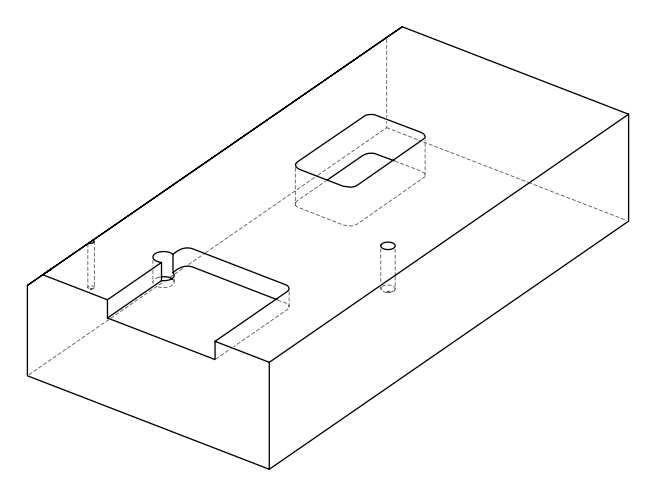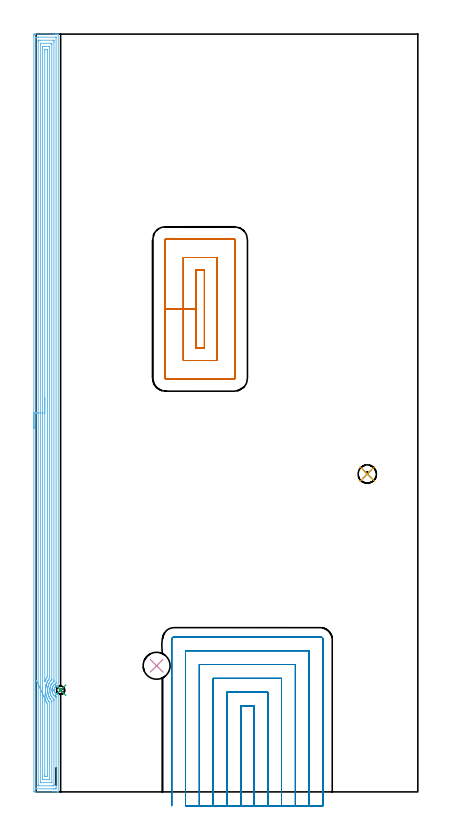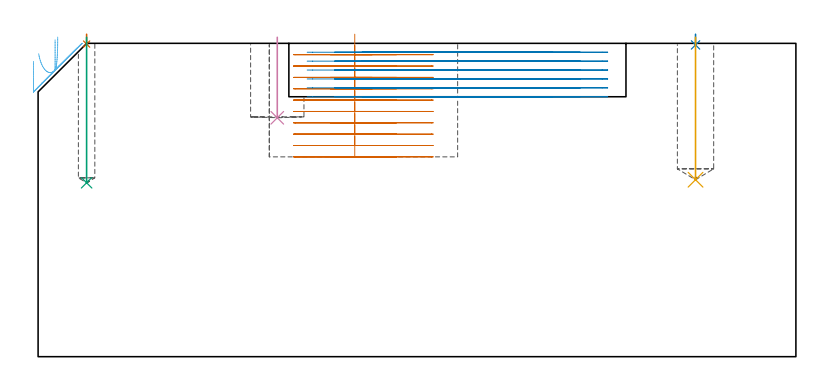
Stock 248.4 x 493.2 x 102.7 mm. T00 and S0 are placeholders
(PLAN: 8 operations, 6 tool changes, 60.7 min)
(1 SPOT_DRILL | STEP1POCKET | NXT0321_9005460120000 | 0.03 min | 2 mm3)
(2 SPOT_DRILL_1 | STEP1POCKET_2 | NXT0321_9005460120000 | 0.03 min | 8 mm3)
(3 DRILL_BLIND_HOLE_INTO_CENTER | STEP1POCKET | UGT0301_178 | 0.19 min | 992 mm3)
(4 INDEXABLE_INSERT_DRILL_BLIND_HOLE_FROM_SOLID | STEP1POCKET_1 | NXT0302_006 | 0.11 min | 5805 mm3)
(5 DRILL_BLIND_HOLE_INTO_CENTER_1 | STEP1POCKET_2 | UGT0301_229 | 0.19 min | 4682 mm3)
(6 AREA_MILL | FG_CHAMFER_SURFACE | UGT0205_001 | 24.09 min | 62333 mm3)
(7 MILL_RECTANGULAR_POCKET | POCKET_RECTANGULAR_STRAIGHT | NXT0201_012 | Follow Part, ap 4, ae 75% | 12.76 min | 243357 mm3)
(8 MILL_SLOT | SLOT_PARTIAL_RECTANGULAR | NXT0201_011 | Follow Part, ap 3, ae 75% | 23.3 min | 205300 mm3)
(TOOL NXT0321_9005460120000 | NC Spot Drill, 142deg, 12mm, Carbide, Uncoated | D12 PA142 FL30 Z2)
(TOOL UGT0301_178 | Twist Drill 5.4 mm | D5.4 PA118 FL55 Z2)
(TOOL NXT0302_006 | Index. Insert Drill 17.5mm [880-D1750L25-05] | D17.5 PA176 FL88 Z2)
(TOOL UGT0301_229 | Twist Drill 11.9 mm | D11.9 PA118 FL100 Z2)
(TOOL UGT0205_001 | Chamfer Mill 20 x 3 x 45 deg. | D20 FL50 Z2)
(TOOL NXT0201_012 | ENDMILL 16mm [2P460-1600-NA 1630] | D16 FL38 Z6)
(TOOL NXT0201_011 | ENDMILL 12mm [2P460-1200-NA 1630] | D12 FL38 Z6)
(OP 1 SPOT_DRILL)
G17 G21 G94 G90
T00 M6
G54
G17 G0 G90 X15.9 Y66.2 S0 M3
G43 Z112.7 H0
G94 G81 G98 Z102.468 F250. R105.7
G80
M5
M2
(OP 2 SPOT_DRILL_1)
G17 G21 G94 G90
T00 M6
G54
G17 G0 G90 X215.5 Y206.9 S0 M3
G43 Z112.7 H0
G94 G81 G98 Z102.188 F250. R105.7
G80
M5
M2
(OP 3 DRILL_BLIND_HOLE_INTO_CENTER)
G17 G21 G94 G90
T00 M6
G54
G17 G0 G90 X15.9 Y66.2 S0 M3
G43 Z112.7 H0
G94 G81 G98 Z57. F250. R104.7
G80
M5
M2
(OP 4 INDEXABLE_INSERT_DRILL_BLIND_HOLE_FROM_SOLID)
G17 G21 G94 G90
T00 M6
G54
G17 G0 G90 X78.4 Y82.1 S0 M3
G43 Z112.7 H1
G94 G81 G98 Z78.3 F250. R104.7
G80
M5
M2
(OP 5 DRILL_BLIND_HOLE_INTO_CENTER_1)
G17 G21 G94 G90
T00 M6
G54
G17 G0 G90 X215.5 Y206.9 S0 M3
G43 Z112.7 H0
G94 G81 G98 Z58. F250. R104.7
G80
M5
M2
(OP 6 AREA_MILL)
G17 G21 G94 G90
T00 M6
G54
G17 G0 G90 X-1.5 Y236.6 S1061 M3
G43 Z112.7 H0
Z96.8
G94 G1 Y236.638 Z95.928 F250.
Y236.752 Z95.063
Y236.941 Z94.212
Y237.203 Z93.38
Y237.537 Z92.574
Y237.94 Z91.8
Y238.409 Z91.064
Y238.94 Z90.372
Y239.529 Z89.729
Y240.172 Z89.14
Y240.864 Z88.608
Y241.6 Z88.14
Y242.374 Z87.737
Y243.18 Z87.403
Y244.012 Z87.141
Y244.864 Z86.952
Y245.728 Z86.838
Y246.6 Z86.8
Y492.134
X-1.499 Y492.567 Z86.801
X-1.495 Y493.024 Z86.803
X-1.492 Y493.19 Z86.806
X-1.045 Y493.195 Z87.253
X-0.421 Y493.2 Z87.877
X11.3 Z99.594
X12.697 Z100.993
X13.063 Z101.358
X13.796 Z102.096
X14.022 Z102.321
X14.394 Y493.194 Z102.685
X14.397 Y493.192 Z102.688
X14.4 Y493.014 Z102.7
Y69.057
X14.394 Y68.91 Z102.693
X14.231 Y68.893 Z102.53
X13.972 Y68.86 Z102.272
X13.917 Y68.847 Z102.217
X13.653 Y68.783 Z101.951
X13.504 Y68.733 Z101.8
X13.337 Y68.678 Z101.634
X13.051 Y68.525 Z101.347
X12.853 Y68.396 Z101.153
X12.775 Y68.345 Z101.074
X12.482 Y68.084 Z100.78
X12.421 Y68.013 Z100.719
X12.223 Y67.784 Z100.523
X12.181 Y67.717 Z100.481
X12.046 Y67.502 Z100.345
X11.959 Y67.322 Z100.255
X11.932 Y67.268 Z100.228
X11.899 Y67.202 Z100.196
X11.887 Y67.167 Z100.185
X11.798 Y66.89 Z100.095
X11.782 Y66.821 Z100.079
X11.746 Y66.669 Z100.046
X11.719 Y66.446 Z100.014
X11.717 Y66.424 Z100.012
X11.716 Y66.355 Z100.007
X11.71 Y66.297 Z100.008
X11.706 Y66.222 Z100.004
X11.71 Y66.105 Z100.007
X11.711 Y66.07 Z100.01
X11.714 Y65.996 Z100.011
X11.723 Y65.926 Z100.018
X11.737 Y65.791 Z100.036
X11.742 Y65.764 Z100.042
X11.778 Y65.588 Z100.074
X11.81 Y65.479 Z100.102
X11.833 Y65.389 Z100.129
X11.865 Y65.289 Z100.165
X11.887 Y65.224 Z100.187
X11.898 Y65.193 Z100.197
X11.937 Y65.102 Z100.236
X11.975 Y65.032 Z100.272
X12.067 Y64.858 Z100.366
X12.181 Y64.682 Z100.48
X12.217 Y64.626 Z100.516
X12.391 Y64.411 Z100.688
X12.475 Y64.322 Z100.772
X12.584 Y64.208 Z100.882
X12.746 Y64.075 Z101.045
X12.775 Y64.05 Z101.075
X12.982 Y63.91 Z101.281
X13.063 Y63.864 Z101.362
X13.196 Y63.79 Z101.495
X13.42 Y63.691 Z101.72
X13.542 Y63.652 Z101.841
X13.653 Y63.616 Z101.951
X13.945 Y63.554 Z102.24
X14.056 Y63.53 Z102.35
X14.21 Y63.512 Z102.503
X14.263 Y63.506 Z102.556
X14.392 Y63.501 Z102.685
X14.396 Y63.494 Z102.69
X14.4 Y63.243 Z102.7
Y0.186
X14.397 Y0.007 Z102.688
X14.394 Y0. Z102.685
X14.022 Z102.321
X13.796 Z102.095
X13.063 Z101.358
X11.815 Z100.112
X10.418 Z98.713
X-1.303 Y0.001 Z86.994
X-1.492 Y0.01 Z86.806
X-1.499 Y0.2 Z86.799
Y0.227
X-1.5 Y246.6 Z86.8
X-0.086 Z88.214
X-0.085 Y490.699 Z88.215
Y490.778
X-0.079 Y491.176 Z88.221
X0.31 Y491.193 Z88.61
X0.719 Y491.198 Z89.019
X1.185 Y491.2 Z89.485
X1.6 Z89.9
X12.882 Y491.199 Z101.182
X12.917 Y491.198 Z101.217
X12.953 Y491.194 Z101.253
X12.977 Y491.191 Z101.277
X12.979 Y491.162 Z101.279
X12.985 Y490.857 Z101.285
X12.986 Y71.293 Z101.286
X12.983 Y70.885 Z101.283
X12.98 Y70.681 Z101.28
X12.979 Y70.635 Z101.279
X12.953 Y70.614 Z101.253
X12.887 Y70.576 Z101.187
X12.561 Y70.398 Z100.861
X12.329 Y70.249 Z100.629
X12.181 Y70.149 Z100.481
X11.832 Y69.858 Z100.132
X11.702 Y69.741 Z100.002
X11.48 Y69.504 Z99.78
X11.397 Y69.405 Z99.697
X11.3 Y69.286 Z99.6
X11.031 Y68.882 Z99.331
X10.876 Y68.609 Z99.176
X10.723 Y68.299 Z99.023
X10.626 Y68.055 Z98.926
X10.51 Y67.715 Z98.81
X10.497 Y67.675 Z98.797
X10.489 Y67.643 Z98.789
X10.418 Y67.348 Z98.718
X10.344 Y66.896 Z98.644
X10.334 Y66.821 Z98.634
X10.305 Y66.434 Z98.605
X10.302 Y66.044 Z98.602
X10.306 Y65.926 Z98.606
X10.342 Y65.523 Z98.642
X10.418 Y65.032 Z98.718
X10.557 Y64.544 Z98.857
X10.625 Y64.345 Z98.925
X10.704 Y64.137 Z99.004
X10.784 Y63.96 Z99.084
X11.005 Y63.541 Z99.305
X11.205 Y63.243 Z99.505
X11.3 Y63.115 Z99.6
X11.48 Y62.892 Z99.78
X11.65 Y62.708 Z99.95
X11.823 Y62.533 Z100.123
X12.039 Y62.348 Z100.339
X12.181 Y62.246 Z100.481
X12.475 Y62.053 Z100.775
X12.666 Y61.946 Z100.966
X12.907 Y61.821 Z101.207
X12.957 Y61.793 Z101.257
X12.979 Y61.778 Z101.279
X12.981 Y61.759 Z101.281
X12.983 Y61.658 Z101.283
X12.985 Y61.454 Z101.285
Y2.501
X12.984 Y2.422 Z101.284
X12.979 Y2.024 Z101.279
X12.59 Y2.007 Z100.89
X12.181 Y2.003 Z100.481
X11.715 Y2. Z100.015
X11.3 Z99.6
X0.018 Y2.001 Z88.318
X-0.017 Y2.002 Z88.283
X-0.053 Y2.006 Z88.247
X-0.077 Y2.009 Z88.223
X-0.079 Y2.038 Z88.221
X-0.085 Y2.343 Z88.215
Y2.422
X-0.086 Y246.6 Z88.214
X1.328 Z89.628
X1.329 Y488.371 Z89.629
X1.331 Y488.989 Z89.631
X1.333 Y489.127 Z89.633
X1.335 Y489.187 Z89.635
X1.399 Y489.194 Z89.699
X1.6 Y489.197 Z89.9
X2.275 Y489.2 Z90.575
X2.482 Z90.782
X11.092 Z99.392
X11.3 Y489.197 Z99.6
X11.507 Y489.192 Z99.807
X11.561 Y489.19 Z99.861
X11.565 Y489.153 Z99.865
X11.568 Y489.081 Z99.868
X11.57 Y488.989 Z99.87
X11.571 Y488.713 Z99.871
X11.572 Y488.095 Z99.872
X11.571 Y72.806 Z99.871
X11.569 Y72.187 Z99.869
X11.567 Y72.05 Z99.867
X11.565 Y71.985 Z99.865
X11.534 Y71.949 Z99.834
X11.3 Y71.744 Z99.6
X11.061 Y71.535 Z99.361
X10.809 Y71.293 Z99.109
X10.622 Y71.086 Z98.922
X10.418 Y70.85 Z98.718
X10.227 Y70.591 Z98.527
X10.098 Y70.398 Z98.398
X9.88 Y70.049 Z98.18
X9.587 Y69.504 Z97.887
X9.57 Y69.47 Z97.87
X9.536 Y69.396 Z97.836
X9.321 Y68.828 Z97.621
X9.25 Y68.609 Z97.55
X9.119 Y68.138 Z97.419
X9.03 Y67.715 Z97.33
X8.974 Y67.391 Z97.274
X8.937 Y67.127 Z97.237
X8.912 Y66.821 Z97.212
X8.894 Y66.577 Z97.194
X8.89 Y65.926 Z97.19
X8.903 Y65.674 Z97.203
X8.97 Y65.032 Z97.27
X9.036 Y64.644 Z97.336
X9.091 Y64.37 Z97.391
X9.152 Y64.137 Z97.452
X9.23 Y63.853 Z97.53
X9.371 Y63.41 Z97.671
X9.437 Y63.243 Z97.737
X9.536 Y63.007 Z97.836
X9.875 Y62.348 Z98.175
X10.084 Y62.012 Z98.384
X10.236 Y61.787 Z98.536
X10.418 Y61.544 Z98.718
X10.491 Y61.454 Z98.791
X10.878 Y61.03 Z99.178
X11.092 Y60.821 Z99.392
X11.564 Y60.416 Z99.864
X11.567 Y60.288 Z99.867
X11.571 Y59.665 Z99.871
Y59.389
Y4.83
X11.569 Y4.211 Z99.869
X11.567 Y4.073 Z99.867
X11.565 Y4.013 Z99.865
X11.501 Y4.006 Z99.801
X11.3 Y4.003 Z99.6
X10.625 Y4. Z98.925
X10.418 Z98.718
X1.808 Z90.108
X1.6 Y4.003 Z89.9
X1.393 Y4.008 Z89.693
X1.339 Y4.01 Z89.639
X1.335 Y4.047 Z89.635
X1.331 Y4.119 Z89.631
X1.33 Y4.211 Z89.63
X1.329 Y4.487 Z89.629
X1.328 Y5.105 Z89.628
Y246.6
X2.743 Z91.043
Y486.936
X2.745 Y487.146 Z91.045
X2.748 Y487.181 Z91.048
X2.75 Y487.19 Z91.05
X2.759 Y487.193 Z91.059
X2.813 Y487.197 Z91.113
X2.923 Y487.199 Z91.223
X9.536 Y487.2 Z97.836
X9.977 Y487.197 Z98.277
X10.087 Y487.194 Z98.387
X10.14 Y487.19 Z98.44
X10.151 Y487.182 Z98.451
X10.152 Y487.163 Z98.452
X10.155 Y487.056 Z98.455
X10.157 Y486.57 Z98.457
Y486.306
Y73.346
X10.156 Y73.214 Z98.456
X10.153 Y73.148 Z98.453
X10.151 Y73.118 Z98.451
X10.134 Y73.082 Z98.434
X9.846 Y72.767 Z98.146
X9.536 Y72.414 Z97.836
X9.435 Y72.29 Z97.735
X9.357 Y72.187 Z97.657
X9.067 Y71.768 Z97.367
X8.769 Y71.293 Z97.069
X8.727 Y71.219 Z97.027
X8.654 Y71.084 Z96.954
X8.425 Y70.631 Z96.725
X8.317 Y70.398 Z96.617
X8.163 Y70.002 Z96.463
X7.984 Y69.504 Z96.284
X7.934 Y69.34 Z96.234
X7.773 Y68.775 Z96.073
X7.743 Y68.64 Z96.043
X7.737 Y68.609 Z96.037
X7.604 Y67.886 Z95.904
X7.578 Y67.715 Z95.878
X7.535 Y67.39 Z95.835
X7.509 Y67.088 Z95.809
X7.49 Y66.821 Z95.79
X7.478 Y66.225 Z95.778
X7.476 Y65.926 Z95.776
X7.513 Y65.295 Z95.813
X7.54 Y65.032 Z95.84
X7.577 Y64.689 Z95.877
X7.642 Y64.27 Z95.942
X7.667 Y64.137 Z95.967
X7.773 Y63.629 Z96.073
X7.876 Y63.243 Z96.176
X7.918 Y63.095 Z96.218
X8.173 Y62.348 Z96.473
X8.272 Y62.103 Z96.572
X8.35 Y61.919 Z96.65
X8.495 Y61.615 Z96.795
X8.579 Y61.454 Z96.879
X8.654 Y61.314 Z96.954
X8.93 Y60.84 Z97.23
X9.109 Y60.56 Z97.409
X9.285 Y60.307 Z97.585
X9.536 Y59.982 Z97.836
X10.15 Y59.266 Z98.45
X10.153 Y59.192 Z98.453
X10.156 Y59.037 Z98.456
X10.157 Y58.771 Z98.457
Y58.141
Y6.264
X10.155 Y6.054 Z98.455
X10.152 Y6.019 Z98.452
X10.15 Y6.01 Z98.45
X10.141 Y6.007 Z98.441
X10.087 Y6.003 Z98.387
X9.977 Y6.001 Z98.277
X3.364 Y6. Z91.664
X2.923 Y6.003 Z91.223
X2.813 Y6.006 Z91.113
X2.76 Y6.01 Z91.06
X2.749 Y6.018 Z91.049
X2.748 Y6.037 Z91.048
X2.745 Y6.144 Z91.045
X2.743 Y6.63 Z91.043
Y6.894
Y246.6
X4.157 Z92.457
Y484.607
X4.158 Y484.697 Z92.458
X4.161 Y484.877 Z92.461
X4.168 Y485.19 Z92.468
X4.246 Y485.193 Z92.546
X4.456 Y485.198 Z92.756
X5.127 Y485.2 Z93.427
X5.336 Z93.636
X7.981 Z96.281
X8.654 Y485.199 Z96.954
X8.699 Y485.197 Z96.999
X8.723 Y485.194 Z97.023
X8.731 Y485.192 Z97.031
X8.736 Y485.147 Z97.036
X8.741 Y484.787 Z97.041
X8.743 Y484.607 Z97.043
Y74.69
X8.741 Y74.51 Z97.041
X8.736 Y74.15 Z97.036
X8.732 Y74.091 Z97.032
X8.725 Y74.078 Z97.025
X8.704 Y74.05 Z97.004
X8.648 Y73.983 Z96.948
X8.642 Y73.976 Z96.942
X8.27 Y73.471 Z96.57
X7.999 Y73.082 Z96.299
X7.91 Y72.942 Z96.21
X7.773 Y72.719 Z96.073
X7.581 Y72.381 Z95.881
X7.477 Y72.187 Z95.777
X7.276 Y71.797 Z95.576
X7.05 Y71.293 Z95.35
X7.003 Y71.179 Z95.303
X6.891 Y70.892 Z95.191
X6.763 Y70.528 Z95.063
X6.719 Y70.398 Z95.019
X6.555 Y69.845 Z94.855
X6.461 Y69.504 Z94.761
X6.377 Y69.13 Z94.677
X6.276 Y68.609 Z94.576
X6.233 Y68.382 Z94.533
X6.139 Y67.715 Z94.439
X6.127 Y67.595 Z94.427
X6.072 Y66.821 Z94.372
X6.069 Y66.76 Z94.369
X6.058 Y65.926 Z94.358
X6.059 Y65.876 Z94.359
X6.111 Y65.032 Z94.411
X6.12 Y64.919 Z94.42
X6.216 Y64.137 Z94.516
X6.257 Y63.886 Z94.557
X6.382 Y63.243 Z94.682
X6.502 Y62.743 Z94.802
X6.609 Y62.348 Z94.909
X6.891 Y61.481 Z95.191
X6.9 Y61.454 Z95.2
X6.906 Y61.439 Z95.206
X7.138 Y60.89 Z95.438
X7.298 Y60.56 Z95.598
X7.46 Y60.243 Z95.76
X7.773 Y59.667 Z96.073
X7.775 Y59.662 Z96.075
X8.204 Y59.008 Z96.504
X8.377 Y58.771 Z96.677
X8.654 Y58.41 Z96.954
X8.715 Y58.329 Z97.015
X8.728 Y58.31 Z97.028
X8.736 Y58.265 Z97.036
X8.739 Y58.146 Z97.039
X8.742 Y57.966 Z97.042
X8.743 Y8.593 Z97.043
X8.742 Y8.503 Z97.042
X8.739 Y8.323 Z97.039
X8.732 Y8.01 Z97.032
X8.654 Y8.007 Z96.954
X8.444 Y8.002 Z96.744
X7.773 Y8. Z96.073
X7.564 Z95.864
X4.919 Z93.219
X4.246 Y8.001 Z92.546
X4.201 Y8.003 Z92.501
X4.177 Y8.006 Z92.477
X4.169 Y8.008 Z92.469
X4.164 Y8.053 Z92.464
X4.159 Y8.412 Z92.459
X4.157 Y8.593 Z92.457
Y246.6
X5.571 Z93.871
Y482.278
X5.573 Y482.728 Z93.873
X5.578 Y483.166 Z93.878
X5.58 Y483.19 Z93.88
X5.603 Y483.193 Z93.903
X5.66 Y483.197 Z93.96
X5.777 Y483.199 Z94.077
X6.009 Y483.2 Z94.309
X6.426 Z94.726
X6.891 Y483.199 Z95.191
X7.311 Y483.196 Z95.611
X7.322 Y483.19 Z95.622
X7.325 Y483.182 Z95.625
X7.328 Y482.728 Z95.628
X7.329 Y482.284 Z95.629
Y481.834
Y75.765
X7.327 Y75.322 Z95.627
X7.324 Y75.096 Z95.624
X7.322 Y74.987 Z95.622
X6.891 Y74.331 Z95.191
X6.755 Y74.114 Z95.055
X6.673 Y73.976 Z94.973
X6.432 Y73.547 Z94.732
X6.184 Y73.082 Z94.484
X6.125 Y72.964 Z94.425
X6.009 Y72.718 Z94.309
X5.849 Y72.35 Z94.149
X5.78 Y72.187 Z94.08
X5.583 Y71.694 Z93.883
X5.577 Y71.715 Z93.877
X5.574 Y71.734 Z93.874
X5.572 Y72.187 Z93.872
X5.571 Y72.421 Z93.871
Y246.6
Y247.472 Z93.909
Y248.337 Z94.023
Y249.188 Z94.212
Y250.02 Z94.474
Y250.826 Z94.808
Y251.6 Z95.211
Y252.336 Z95.68
Y253.028 Z96.211
Y253.671 Z96.8
Y254.26 Z97.443
Y254.792 Z98.135
Y255.26 Z98.871
Y255.663 Z99.645
Y255.997 Z100.451
Y256.259 Z101.283
Y256.448 Z102.135
Y256.562 Z102.999
Y256.6 Z103.871
G0 Z112.7
X0.183 Y72.598
Z99.302
G1 X0.335 Y72.263 Z98.511
X0.515 Y71.867 Z97.755
X0.721 Y71.412 Z97.04
X0.952 Y70.902 Z96.371
X1.207 Y70.34 Z95.754
X1.482 Y69.732 Z95.192
X1.777 Y69.082 Z94.691
X2.089 Y68.394 Z94.254
X2.416 Y67.675 Z93.885
X2.754 Y66.928 Z93.585
X3.102 Y66.161 Z93.359
X3.457 Y65.379 Z93.206
X3.816 Y64.587 Z93.129
X4.176 Y63.793 Z93.128
X4.535 Y63.001 Z93.204
X4.89 Y62.219 Z93.354
X5.238 Y61.451 Z93.579
X5.577 Y60.704 Z93.877
X5.589 Y60.677 Z93.889
X5.638 Y60.56 Z93.938
X5.889 Y59.947 Z94.189
X6.008 Y59.667 Z94.308
Y59.665
X6.311 Y59.077 Z94.611
X6.478 Y58.771 Z94.778
X6.628 Y58.505 Z94.928
X6.891 Y58.072 Z95.191
X7.015 Y57.876 Z95.315
X7.263 Y57.499 Z95.563
X7.322 Y57.399 Z95.622
X7.324 Y57.375 Z95.624
X7.327 Y57.319 Z95.627
X7.328 Y57.207 Z95.628
X7.329 Y56.982 Z95.629
Y10.922
X7.327 Y10.472 Z95.627
X7.322 Y10.034 Z95.622
X7.32 Y10.01 Z95.62
X7.297 Y10.007 Z95.597
X7.24 Y10.003 Z95.54
X7.123 Y10.001 Z95.423
X6.891 Y10. Z95.191
X6.474 Z94.774
X6.009 Y10.001 Z94.309
X5.589 Y10.004 Z93.889
X5.578 Y10.011 Z93.878
X5.575 Y10.018 Z93.875
X5.572 Y10.472 Z93.872
X5.571 Y10.916 Z93.871
Y11.366
X5.572 Y60.644 Z93.872
X5.574 Y60.682 Z93.874
X5.577 Y60.704 Z93.877
X5.657 Y61.565 Z93.996
X5.737 Y62.412 Z94.189
X5.814 Y63.238 Z94.457
X5.889 Y64.039 Z94.795
X5.962 Y64.807 Z95.203
X6.03 Y65.537 Z95.676
X6.094 Y66.223 Z96.211
X6.154 Y66.859 Z96.804
X6.209 Y67.443 Z97.451
X6.258 Y67.967 Z98.146
X6.302 Y68.43 Z98.884
X6.339 Y68.826 Z99.661
X6.369 Y69.154 Z100.468
X6.394 Y69.41 Z101.302
X6.411 Y69.593 Z102.155
X6.421 Y69.701 Z103.02
X6.424 Y69.734 Z103.892
X6.42 Y69.691 Z104.763
G0 Z112.7
M5
M2
(OP 7 MILL_RECTANGULAR_POCKET)
G17 G21 G94 G90
T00 M6
G54
G17 G0 G90 X103.8 Y339.385 S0 M3
G43 Z112.714 H1
Z105.714
G94 G1 Y314.3 Z98.993 F250.
Y288.8 F500.
X109.5
Y339.8
X103.8
Y314.3
X95.8
Y280.8
X117.5
Y347.8
X95.8
Y314.3
X83.8
Y269.3
G3 X84.3 Y268.8 R0.5
G1 X129.
G3 X129.5 Y269.3 R0.5
G1 Y359.3
G3 X129. Y359.8 R0.5
G1 X84.3
G3 X83.8 Y359.3 R0.5
G1 Y314.3
Y313.3
G0 X103.8 Y339.385 Z101.993
G1 Y314.3 Z95.271 F250.
Y288.8 F500.
X109.5
Y339.8
X103.8
Y314.3
X95.8
Y280.8
X117.5
Y347.8
X95.8
Y314.3
X83.8
Y269.3
G3 X84.3 Y268.8 R0.5
G1 X129.
G3 X129.5 Y269.3 R0.5
G1 Y359.3
G3 X129. Y359.8 R0.5
G1 X84.3
G3 X83.8 Y359.3 R0.5
G1 Y314.3
Y313.3
G0 X103.8 Y339.385 Z98.271
G1 Y314.3 Z91.55 F250.
Y288.8 F500.
X109.5
Y339.8
X103.8
Y314.3
X95.8
Y280.8
X117.5
Y347.8
X95.8
Y314.3
X83.8
Y269.3
G3 X84.3 Y268.8 R0.5
G1 X129.
G3 X129.5 Y269.3 R0.5
G1 Y359.3
G3 X129. Y359.8 R0.5
G1 X84.3
G3 X83.8 Y359.3 R0.5
G1 Y314.3
Y313.3
G0 X103.8 Y339.385 Z94.55
G1 Y314.3 Z87.828 F250.
Y288.8 F500.
X109.5
Y339.8
X103.8
Y314.3
X95.8
Y280.8
X117.5
Y347.8
X95.8
Y314.3
X83.8
Y269.3
G3 X84.3 Y268.8 R0.5
G1 X129.
G3 X129.5 Y269.3 R0.5
G1 Y359.3
G3 X129. Y359.8 R0.5
G1 X84.3
G3 X83.8 Y359.3 R0.5
G1 Y314.3
Y313.3
G0 X103.8 Y339.385 Z90.828
G1 Y314.3 Z84.107 F250.
Y288.8 F500.
X109.5
Y339.8
X103.8
Y314.3
X95.8
Y280.8
X117.5
Y347.8
X95.8
Y314.3
X83.8
Y269.3
G3 X84.3 Y268.8 R0.5
G1 X129.
G3 X129.5 Y269.3 R0.5
G1 Y359.3
G3 X129. Y359.8 R0.5
G1 X84.3
G3 X83.8 Y359.3 R0.5
G1 Y314.3
Y313.3
G0 X103.8 Y339.385 Z87.107
G1 Y314.3 Z80.386 F250.
Y288.8 F500.
X109.5
Y339.8
X103.8
Y314.3
X95.8
Y280.8
X117.5
Y347.8
X95.8
Y314.3
X83.8
Y269.3
G3 X84.3 Y268.8 R0.5
G1 X129.
G3 X129.5 Y269.3 R0.5
G1 Y359.3
G3 X129. Y359.8 R0.5
G1 X84.3
G3 X83.8 Y359.3 R0.5
G1 Y314.3
Y313.3
G0 X103.8 Y339.385 Z83.386
G1 Y314.3 Z76.664 F250.
Y288.8 F500.
X109.5
Y339.8
X103.8
Y314.3
X95.8
Y280.8
X117.5
Y347.8
X95.8
Y314.3
X83.8
Y269.3
G3 X84.3 Y268.8 R0.5
G1 X129.
G3 X129.5 Y269.3 R0.5
G1 Y359.3
G3 X129. Y359.8 R0.5
G1 X84.3
G3 X83.8 Y359.3 R0.5
G1 Y314.3
Y313.3
G0 X103.8 Y339.385 Z79.664
G1 Y314.3 Z72.943 F250.
Y288.8 F500.
X109.5
Y339.8
X103.8
Y314.3
X95.8
Y280.8
X117.5
Y347.8
X95.8
Y314.3
X83.8
Y269.3
G3 X84.3 Y268.8 R0.5
G1 X129.
G3 X129.5 Y269.3 R0.5
G1 Y359.3
G3 X129. Y359.8 R0.5
G1 X84.3
G3 X83.8 Y359.3 R0.5
G1 Y314.3
Y313.3
G0 X103.8 Y339.385 Z75.943
G1 Y314.3 Z69.221 F250.
Y288.8 F500.
X109.5
Y339.8
X103.8
Y314.3
X95.8
Y280.8
X117.5
Y347.8
X95.8
Y314.3
X83.8
Y269.3
G3 X84.3 Y268.8 R0.5
G1 X129.
G3 X129.5 Y269.3 R0.5
G1 Y359.3
G3 X129. Y359.8 R0.5
G1 X84.3
G3 X83.8 Y359.3 R0.5
G1 Y314.3
Y313.3
G0 X103.8 Y339.385 Z72.221
G1 Y314.3 Z65.5 F250.
Y288.8 F500.
X109.5
Y339.8
X103.8
Y314.3
X95.8
Y280.8
X117.5
Y347.8
X95.8
Y314.3
X83.8
Y269.3
G3 X84.3 Y268.8 R0.5
G1 X129.
G3 X129.5 Y269.3 R0.5
G1 Y359.3
G3 X129. Y359.8 R0.5
G1 X84.3
G3 X83.8 Y359.3 R0.5
G1 Y314.3
Y313.3
G0 Z112.714
M5
M2
(OP 8 MILL_SLOT)
G17 G21 G94 G90
T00 M6
G54
G17 G0 G90 X141.7 Y-9. S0 M3
G43 Z112.714 H1
Z99.795
G94 G1 Y-6. F250.
Y55.9 F500.
X133.2
Y-6.
Y-9. F250.
X150.7
Y-6.
Y64.9 F500.
X124.2
Y-6.
Y-9. F250.
X159.7
Y-6.
Y73.9 F500.
X115.2
Y-6.
Y-9. F250.
X168.7
Y-6.
Y82.9 F500.
X106.2
Y-6.
Y-9. F250.
X177.7
Y-6.
Y91.9 F500.
X97.2
Y-6.
Y-9. F250.
X186.7
Y-6.
Y99.1 F500.
G3 X184.9 Y100.9 R1.8
G1 X90.
G3 X88.2 Y99.1 R1.8
G1 Y-6.
Y-9. F250.
G0 X141.7 Z96.876
G1 Y-6.
Y55.9 F500.
X133.2
Y-6.
Y-9. F250.
X150.7
Y-6.
Y64.9 F500.
X124.2
Y-6.
Y-9. F250.
X159.7
Y-6.
Y73.9 F500.
X115.2
Y-6.
Y-9. F250.
X168.7
Y-6.
Y82.9 F500.
X106.2
Y-6.
Y-9. F250.
X177.7
Y-6.
Y91.9 F500.
X97.2
Y-6.
Y-9. F250.
X186.7
Y-6.
Y99.1 F500.
G3 X184.9 Y100.9 R1.8
G1 X90.
G3 X88.2 Y99.1 R1.8
G1 Y-6.
Y-9. F250.
G0 X141.7 Z93.957
G1 Y-6.
Y55.9 F500.
X133.2
Y-6.
Y-9. F250.
X150.7
Y-6.
Y64.9 F500.
X124.2
Y-6.
Y-9. F250.
X159.7
Y-6.
Y73.9 F500.
X115.2
Y-6.
Y-9. F250.
X168.7
Y-6.
Y82.9 F500.
X106.2
Y-6.
Y-9. F250.
X177.7
Y-6.
Y91.9 F500.
X97.2
Y-6.
Y-9. F250.
X186.7
Y-6.
Y99.1 F500.
G3 X184.9 Y100.9 R1.8
G1 X90.
G3 X88.2 Y99.1 R1.8
G1 Y-6.
Y-9. F250.
G0 X141.7 Z91.038
G1 Y-6.
Y55.9 F500.
X133.2
Y-6.
Y-9. F250.
X150.7
Y-6.
Y64.9 F500.
X124.2
Y-6.
Y-9. F250.
X159.7
Y-6.
Y73.9 F500.
X115.2
Y-6.
Y-9. F250.
X168.7
Y-6.
Y82.9 F500.
X106.2
Y-6.
Y-9. F250.
X177.7
Y-6.
Y91.9 F500.
X97.2
Y-6.
Y-9. F250.
X186.7
Y-6.
Y99.1 F500.
G3 X184.9 Y100.9 R1.8
G1 X90.
G3 X88.2 Y99.1 R1.8
G1 Y-6.
Y-9. F250.
G0 X141.7 Z88.119
G1 Y-6.
Y55.9 F500.
X133.2
Y-6.
Y-9. F250.
X150.7
Y-6.
Y64.9 F500.
X124.2
Y-6.
Y-9. F250.
X159.7
Y-6.
Y73.9 F500.
X115.2
Y-6.
Y-9. F250.
X168.7
Y-6.
Y82.9 F500.
X106.2
Y-6.
Y-9. F250.
X177.7
Y-6.
Y91.9 F500.
X97.2
Y-6.
Y-9. F250.
X186.7
Y-6.
Y99.1 F500.
G3 X184.9 Y100.9 R1.8
G1 X90.
G3 X88.2 Y99.1 R1.8
G1 Y-6.
Y-9. F250.
G0 X141.7 Z85.2
G1 Y-6.
Y55.9 F500.
X133.2
Y-6.
Y-9. F250.
X150.7
Y-6.
Y64.9 F500.
X124.2
Y-6.
Y-9. F250.
X159.7
Y-6.
Y73.9 F500.
X115.2
Y-6.
Y-9. F250.
X168.7
Y-6.
Y82.9 F500.
X106.2
Y-6.
Y-9. F250.
X177.7
Y-6.
Y91.9 F500.
X97.2
Y-6.
Y-9. F250.
X186.7
Y-6.
Y99.1 F500.
G3 X184.9 Y100.9 R1.8
G1 X90.
G3 X88.2 Y99.1 R1.8
G1 Y-6.
Y-9. F250.
G0 Z112.714
M5
M2
